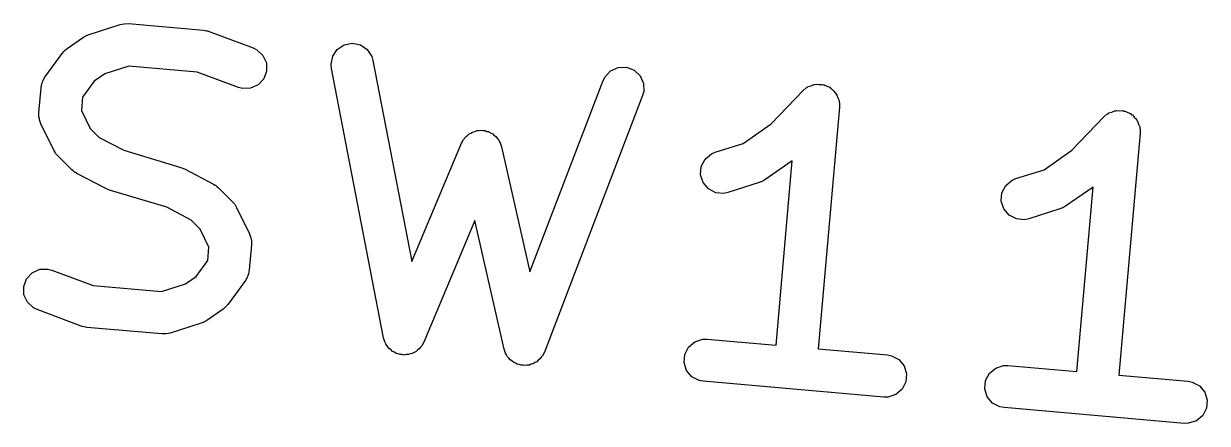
# Model space of a CAD drawing. Extents: x 2.5 to 13.9, y -9.4 to -3.9.
# Drawn here: x 4.6108 to 4.8348, y -4.6999 to -4.6242 of the extents above; entities that cross this region are included whole.
import ezdxf

# ---------------------------------------------------------------- set-up
doc = ezdxf.new("R2010")
doc.units = 0
doc.header["$MEASUREMENT"] = 0
doc.layers.add('BLACK', color=7, linetype='CONTINUOUS')

msp = doc.modelspace()

# ---------------------------------------------------------------- linework, layer by layer
at = {"layer": 'BLACK', "linetype": 'CONTINUOUS'}
for p, q in [((4.62287, -4.62632), (4.62316, -4.6262)), ((4.62316, -4.6262), (4.62906, -4.62432)), ((4.62906, -4.62432), (4.62983, -4.62416)), ((4.62983, -4.62416), (4.62983, -4.62416)), ((4.62983, -4.62416), (4.62984, -4.62416)), ((4.62984, -4.62416), (4.63062, -4.62415)), ((4.63062, -4.62415), (4.64485, -4.6254)), ((4.64485, -4.6254), (4.64507, -4.62544)), ((4.64507, -4.62544), (4.64515, -4.62543)), ((4.64515, -4.62543), (4.64538, -4.6255)), ((4.64538, -4.6255), (4.64562, -4.62554)), ((4.64562, -4.62554), (4.6457, -4.62558)), ((4.6457, -4.62558), (4.64591, -4.62564)), ((4.64591, -4.62564), (4.65424, -4.62875)), ((4.61904, -4.62885), (4.62209, -4.62673)), ((4.62209, -4.62673), (4.62236, -4.62657)), ((4.62236, -4.62657), (4.62244, -4.62651)), ((4.62244, -4.62651), (4.62261, -4.62643)), ((4.62261, -4.62643), (4.62277, -4.62634)), ((4.62277, -4.62634), (4.62287, -4.62632)), ((4.67015, -4.62903), (4.67146, -4.62817)), ((4.67146, -4.62817), (4.67299, -4.62787)), ((4.67299, -4.62787), (4.67452, -4.62818)), ((4.67452, -4.62818), (4.67581, -4.62906)), ((4.61482, -4.63428), (4.61808, -4.62978)), ((4.61808, -4.62978), (4.61838, -4.62944)), ((4.61838, -4.62944), (4.61844, -4.62936)), ((4.61844, -4.62936), (4.61853, -4.62928)), ((4.61853, -4.62928), (4.6186, -4.6292)), ((4.6186, -4.6292), (4.61869, -4.62914)), ((4.61869, -4.62914), (4.61904, -4.62885)), ((4.65424, -4.62875), (4.65494, -4.6291)), ((4.65494, -4.6291), (4.65608, -4.63016)), ((4.65608, -4.63016), (4.65673, -4.63159)), ((4.66897, -4.63185), (4.66928, -4.63032)), ((4.66928, -4.63032), (4.67015, -4.62903)), ((4.67581, -4.62906), (4.67667, -4.63036)), ((4.67667, -4.63036), (4.67689, -4.63111)), ((4.63072, -4.63219), (4.62616, -4.63364)), ((4.64361, -4.63332), (4.63072, -4.63219)), ((4.65673, -4.63159), (4.65678, -4.63315)), ((4.66904, -4.63263), (4.66897, -4.63185)), ((4.67891, -4.68369), (4.66904, -4.63263)), ((4.67689, -4.63111), (4.68426, -4.6692)), ((4.72189, -4.63309), (4.72331, -4.63245)), ((4.72331, -4.63245), (4.72487, -4.63241)), ((4.72487, -4.63241), (4.72633, -4.63297)), ((4.72633, -4.63297), (4.72746, -4.63404)), ((4.61436, -4.63524), (4.61442, -4.63496)), ((4.61442, -4.63496), (4.61482, -4.63428)), ((4.62416, -4.63503), (4.62195, -4.63808)), ((4.62616, -4.63364), (4.62416, -4.63503)), ((4.65143, -4.63625), (4.64361, -4.63332)), ((4.65624, -4.63461), (4.65517, -4.63575)), ((4.65678, -4.63315), (4.65624, -4.63461)), ((4.7066, -4.67115), (4.72046, -4.63492)), ((4.72046, -4.63492), (4.72082, -4.63422)), ((4.72082, -4.63422), (4.72189, -4.63309)), ((4.72746, -4.63404), (4.7281, -4.63547)), ((4.61366, -4.64102), (4.61407, -4.63628)), ((4.61407, -4.63628), (4.61422, -4.63551)), ((4.61422, -4.63551), (4.61436, -4.63524)), ((4.65219, -4.63645), (4.65143, -4.63625)), ((4.65375, -4.63639), (4.65219, -4.63645)), ((4.65517, -4.63575), (4.65375, -4.63639)), ((4.72814, -4.63703), (4.72794, -4.63778)), ((4.7281, -4.63547), (4.72814, -4.63703)), ((4.75227, -4.64315), (4.75831, -4.63683)), ((4.75831, -4.63683), (4.7589, -4.63632)), ((4.7589, -4.63632), (4.75911, -4.63623)), ((4.75911, -4.63623), (4.75928, -4.63608)), ((4.75928, -4.63608), (4.75981, -4.63591)), ((4.75981, -4.63591), (4.76033, -4.63569)), ((4.76033, -4.63569), (4.76055, -4.63568)), ((4.76055, -4.63568), (4.76077, -4.63561)), ((4.76077, -4.63561), (4.76133, -4.63566)), ((4.76133, -4.63566), (4.76189, -4.63565)), ((4.76189, -4.63565), (4.7621, -4.63573)), ((4.7621, -4.63573), (4.76232, -4.63575)), ((4.76232, -4.63575), (4.76282, -4.63601)), ((4.76282, -4.63601), (4.76335, -4.63621)), ((4.76335, -4.63621), (4.76351, -4.63637)), ((4.76351, -4.63637), (4.76371, -4.63647)), ((4.76371, -4.63647), (4.76407, -4.6369)), ((4.76407, -4.6369), (4.76447, -4.63729)), ((4.76447, -4.63729), (4.76457, -4.6375)), ((4.62195, -4.63808), (4.62172, -4.64062)), ((4.72794, -4.63778), (4.70935, -4.68635)), ((4.76457, -4.6375), (4.76471, -4.63767)), ((4.76471, -4.63767), (4.76488, -4.6382)), ((4.76488, -4.6382), (4.76511, -4.63872)), ((4.76511, -4.63872), (4.76511, -4.63894)), ((4.76511, -4.63894), (4.76518, -4.63916)), ((4.76518, -4.63916), (4.76519, -4.63994)), ((4.61367, -4.64181), (4.61366, -4.64102)), ((4.61376, -4.64209), (4.61367, -4.64181)), ((4.62172, -4.64062), (4.62337, -4.644)), ((4.76519, -4.63994), (4.76118, -4.68576)), ((4.8092, -4.64814), (4.81523, -4.64181)), ((4.81523, -4.64181), (4.81583, -4.6413)), ((4.81583, -4.6413), (4.81603, -4.64121)), ((4.81603, -4.64121), (4.8162, -4.64106)), ((4.8162, -4.64106), (4.81674, -4.6409)), ((4.81674, -4.6409), (4.81726, -4.64067)), ((4.81726, -4.64067), (4.81748, -4.64066)), ((4.81748, -4.64066), (4.81769, -4.6406)), ((4.81769, -4.6406), (4.81825, -4.64064)), ((4.81825, -4.64064), (4.81882, -4.64063)), ((4.81882, -4.64063), (4.81902, -4.64071)), ((4.81902, -4.64071), (4.81925, -4.64073)), ((4.81925, -4.64073), (4.81975, -4.64099)), ((4.81975, -4.64099), (4.82027, -4.64119)), ((4.82027, -4.64119), (4.82043, -4.64135)), ((4.82043, -4.64135), (4.82063, -4.64145)), ((4.82063, -4.64145), (4.82099, -4.64188)), ((4.82099, -4.64188), (4.8214, -4.64227)), ((4.61377, -4.64239), (4.61376, -4.64209)), ((4.61405, -4.64312), (4.61377, -4.64239)), ((4.61648, -4.64812), (4.61405, -4.64312)), ((4.62337, -4.644), (4.6251, -4.64572)), ((4.74699, -4.64683), (4.75227, -4.64315)), ((4.8214, -4.64227), (4.82149, -4.64248)), ((4.82149, -4.64248), (4.82163, -4.64265)), ((4.82163, -4.64265), (4.8218, -4.64318)), ((4.8218, -4.64318), (4.82203, -4.6437)), ((4.82203, -4.6437), (4.82204, -4.64392)), ((4.82204, -4.64392), (4.8221, -4.64414)), ((4.8221, -4.64414), (4.82211, -4.64492)), ((4.6251, -4.64572), (4.62972, -4.64813)), ((4.69365, -4.6468), (4.69402, -4.64611)), ((4.69402, -4.64611), (4.69426, -4.64587)), ((4.69426, -4.64587), (4.69444, -4.64559)), ((4.69444, -4.64559), (4.69481, -4.64533)), ((4.69481, -4.64533), (4.69513, -4.64501)), ((4.69513, -4.64501), (4.69544, -4.64488)), ((4.69544, -4.64488), (4.69571, -4.64469)), ((4.69571, -4.64469), (4.69616, -4.64459)), ((4.69616, -4.64459), (4.69658, -4.64442)), ((4.69658, -4.64442), (4.69691, -4.64442)), ((4.69691, -4.64442), (4.69723, -4.64435)), ((4.69723, -4.64435), (4.69768, -4.64442)), ((4.69768, -4.64442), (4.69814, -4.64442)), ((4.69814, -4.64442), (4.69844, -4.64455)), ((4.69844, -4.64455), (4.69877, -4.64461)), ((4.69877, -4.64461), (4.69916, -4.64485)), ((4.69916, -4.64485), (4.69958, -4.64503)), ((4.69958, -4.64503), (4.69981, -4.64526)), ((4.69981, -4.64526), (4.70009, -4.64544)), ((4.70009, -4.64544), (4.70035, -4.64581)), ((4.70035, -4.64581), (4.70067, -4.64614)), ((4.70067, -4.64614), (4.7008, -4.64644)), ((4.82211, -4.64492), (4.8181, -4.69074)), ((4.61672, -4.6485), (4.61648, -4.64812)), ((4.61676, -4.6486), (4.61672, -4.6485)), ((4.61683, -4.64869), (4.61676, -4.6486)), ((4.62972, -4.64813), (4.64053, -4.65139)), ((4.68426, -4.6692), (4.69365, -4.6468)), ((4.7008, -4.64644), (4.70099, -4.64672)), ((4.70099, -4.64672), (4.70124, -4.64746)), ((4.70124, -4.64746), (4.7066, -4.67115)), ((4.74095, -4.64883), (4.74167, -4.64852)), ((4.74167, -4.64852), (4.74699, -4.64683)), ((4.80392, -4.65181), (4.8092, -4.64814)), ((4.61689, -4.64878), (4.61683, -4.64869)), ((4.61697, -4.64885), (4.61689, -4.64878)), ((4.61726, -4.6492), (4.61697, -4.64885)), ((4.61989, -4.65182), (4.61726, -4.6492)), ((4.73904, -4.65122), (4.73975, -4.64983)), ((4.73975, -4.64983), (4.74095, -4.64883)), ((4.75627, -4.65012), (4.75106, -4.65374)), ((4.75321, -4.68507), (4.75627, -4.65012)), ((4.62014, -4.65202), (4.61989, -4.65182)), ((4.6202, -4.6521), (4.62014, -4.65202)), ((4.62036, -4.6522), (4.6202, -4.6521)), ((4.6205, -4.65232), (4.62036, -4.6522)), ((4.6206, -4.65236), (4.6205, -4.65232)), ((4.62086, -4.65253), (4.6206, -4.65236)), ((4.62634, -4.6554), (4.62086, -4.65253)), ((4.64053, -4.65139), (4.64088, -4.65154)), ((4.64088, -4.65154), (4.64123, -4.65168)), ((4.64123, -4.65168), (4.64672, -4.65455)), ((4.7389, -4.65277), (4.73904, -4.65122)), ((4.73938, -4.65426), (4.7389, -4.65277)), ((4.79859, -4.6535), (4.80392, -4.65181)), ((4.62669, -4.65554), (4.62634, -4.6554)), ((4.64672, -4.65455), (4.64698, -4.65472)), ((4.64698, -4.65472), (4.64707, -4.65476)), ((4.64707, -4.65476), (4.64722, -4.65488)), ((4.64722, -4.65488), (4.64737, -4.65498)), ((4.64737, -4.65498), (4.64744, -4.65506)), ((4.64744, -4.65506), (4.64768, -4.65526)), ((4.64768, -4.65526), (4.65032, -4.65788)), ((4.74038, -4.65545), (4.73938, -4.65426)), ((4.74999, -4.65427), (4.74409, -4.65614)), ((4.75028, -4.65414), (4.74999, -4.65427)), ((4.75038, -4.65412), (4.75028, -4.65414)), ((4.75054, -4.65403), (4.75038, -4.65412)), ((4.75071, -4.65396), (4.75054, -4.65403)), ((4.75079, -4.65389), (4.75071, -4.65396)), ((4.75106, -4.65374), (4.75079, -4.65389)), ((4.79596, -4.6562), (4.79668, -4.65481)), ((4.79668, -4.65481), (4.79787, -4.65381)), ((4.79787, -4.65381), (4.79859, -4.6535)), ((4.81319, -4.6551), (4.80799, -4.65872)), ((4.81013, -4.69005), (4.81319, -4.6551)), ((4.62704, -4.65569), (4.62669, -4.65554)), ((4.63786, -4.65894), (4.62704, -4.65569)), ((4.74177, -4.65617), (4.74038, -4.65545)), ((4.74332, -4.6563), (4.74177, -4.65617)), ((4.74409, -4.65614), (4.74332, -4.6563)), ((4.79583, -4.65775), (4.79596, -4.6562)), ((4.64247, -4.66136), (4.63786, -4.65894)), ((4.65032, -4.65788), (4.65061, -4.65823)), ((4.65061, -4.65823), (4.65069, -4.65829)), ((4.65069, -4.65829), (4.65074, -4.65839)), ((4.65074, -4.65839), (4.65082, -4.65848)), ((4.65082, -4.65848), (4.65086, -4.65858)), ((4.65086, -4.65858), (4.6511, -4.65896)), ((4.6511, -4.65896), (4.65353, -4.66396)), ((4.7963, -4.65924), (4.79583, -4.65775)), ((4.79731, -4.66043), (4.7963, -4.65924)), ((4.80692, -4.65925), (4.80102, -4.66112)), ((4.8072, -4.65912), (4.80692, -4.65925)), ((4.8073, -4.6591), (4.8072, -4.65912)), ((4.80747, -4.65901), (4.8073, -4.6591)), ((4.80764, -4.65894), (4.80747, -4.65901)), ((4.80771, -4.65887), (4.80764, -4.65894)), ((4.80799, -4.65872), (4.80771, -4.65887)), ((4.6442, -4.66307), (4.64247, -4.66136)), ((4.69619, -4.66142), (4.68653, -4.68447)), ((4.70171, -4.6858), (4.69619, -4.66142)), ((4.79869, -4.66115), (4.79731, -4.66043)), ((4.80025, -4.66128), (4.79869, -4.66115)), ((4.80102, -4.66112), (4.80025, -4.66128)), ((4.64585, -4.66646), (4.6442, -4.66307)), ((4.65353, -4.66396), (4.6538, -4.66469)), ((4.64563, -4.669), (4.64585, -4.66646)), ((4.65392, -4.66606), (4.6535, -4.6708)), ((4.6538, -4.66469), (4.65382, -4.66499)), ((4.65382, -4.66499), (4.65391, -4.66527)), ((4.65391, -4.66527), (4.65392, -4.66606)), ((4.6124, -4.67133), (4.61382, -4.67068)), ((4.61382, -4.67068), (4.61538, -4.67063)), ((4.61538, -4.67063), (4.61614, -4.67083)), ((4.61614, -4.67083), (4.62396, -4.67376)), ((4.64341, -4.67205), (4.64563, -4.669)), ((4.6535, -4.6708), (4.65336, -4.67157)), ((4.61079, -4.67393), (4.61134, -4.67247)), ((4.61134, -4.67247), (4.6124, -4.67133)), ((4.64141, -4.67344), (4.64341, -4.67205)), ((4.65275, -4.6728), (4.64949, -4.67729)), ((4.65315, -4.67212), (4.65275, -4.6728)), ((4.65322, -4.67183), (4.65315, -4.67212)), ((4.65336, -4.67157), (4.65322, -4.67183)), ((4.61084, -4.67549), (4.61079, -4.67393)), ((4.61149, -4.67691), (4.61084, -4.67549)), ((4.62396, -4.67376), (4.63685, -4.67489)), ((4.63685, -4.67489), (4.64141, -4.67344)), ((4.61263, -4.67798), (4.61149, -4.67691)), ((4.64905, -4.6778), (4.64897, -4.67788)), ((4.64913, -4.67772), (4.64905, -4.6778)), ((4.64919, -4.67763), (4.64913, -4.67772)), ((4.64949, -4.67729), (4.64919, -4.67763)), ((4.61334, -4.67832), (4.61263, -4.67798)), ((4.62167, -4.68144), (4.61334, -4.67832)), ((4.64854, -4.67823), (4.64548, -4.68035)), ((4.64888, -4.67793), (4.64854, -4.67823)), ((4.64897, -4.67788), (4.64888, -4.67793)), ((4.62188, -4.6815), (4.62167, -4.68144)), ((4.62195, -4.68154), (4.62188, -4.6815)), ((4.62219, -4.68158), (4.62195, -4.68154)), ((4.62242, -4.68164), (4.62219, -4.68158)), ((4.62251, -4.68164), (4.62242, -4.68164)), ((4.62272, -4.68168), (4.62251, -4.68164)), ((4.63695, -4.68293), (4.62272, -4.68168)), ((4.64441, -4.68088), (4.63851, -4.68275)), ((4.6447, -4.68076), (4.64441, -4.68088)), ((4.6448, -4.68074), (4.6447, -4.68076)), ((4.64496, -4.68064), (4.6448, -4.68074)), ((4.64513, -4.68057), (4.64496, -4.68064)), ((4.64521, -4.68051), (4.64513, -4.68057)), ((4.64548, -4.68035), (4.64521, -4.68051)), ((4.63774, -4.68292), (4.63695, -4.68293)), ((4.63851, -4.68275), (4.63774, -4.68292)), ((4.63774, -4.68292), (4.63774, -4.68292)), ((4.63774, -4.68292), (4.63774, -4.68292)), ((4.67892, -4.68369), (4.67891, -4.68369)), ((4.67891, -4.68369), (4.67891, -4.68369)), ((4.67891, -4.68369), (4.67891, -4.68369)), ((4.67914, -4.68444), (4.67892, -4.68369)), ((4.67936, -4.68477), (4.67914, -4.68444)), ((4.68653, -4.68448), (4.68616, -4.68516)), ((4.68653, -4.68447), (4.68653, -4.68448)), ((4.68653, -4.68448), (4.68653, -4.68448)), ((4.68653, -4.68448), (4.68653, -4.68448)), ((4.73665, -4.6854), (4.73784, -4.6844)), ((4.73784, -4.6844), (4.73933, -4.68393)), ((4.73933, -4.68393), (4.74012, -4.68392)), ((4.74012, -4.68392), (4.75321, -4.68507)), ((4.67951, -4.68513), (4.67936, -4.68477)), ((4.67978, -4.68541), (4.67951, -4.68513)), ((4.68, -4.68574), (4.67978, -4.68541)), ((4.68033, -4.68596), (4.68, -4.68574)), ((4.6806, -4.68624), (4.68033, -4.68596)), ((4.68097, -4.68639), (4.6806, -4.68624)), ((4.68129, -4.68661), (4.68097, -4.68639)), ((4.68168, -4.68669), (4.68129, -4.68661)), ((4.68204, -4.68685), (4.68168, -4.68669)), ((4.68397, -4.6867), (4.6836, -4.68685)), ((4.68435, -4.68663), (4.68397, -4.6867)), ((4.68468, -4.68641), (4.68435, -4.68663)), ((4.68505, -4.68626), (4.68468, -4.68641)), ((4.68533, -4.68599), (4.68505, -4.68626)), ((4.68565, -4.68577), (4.68533, -4.68599)), ((4.68588, -4.68544), (4.68565, -4.68577)), ((4.68616, -4.68516), (4.68588, -4.68544)), ((4.70171, -4.68581), (4.70171, -4.6858)), ((4.70171, -4.6858), (4.70171, -4.6858)), ((4.70196, -4.68655), (4.70171, -4.68581)), ((4.70171, -4.68581), (4.70171, -4.68581)), ((4.70219, -4.68687), (4.70196, -4.68655)), ((4.70934, -4.68636), (4.709, -4.68705)), ((4.70935, -4.68635), (4.70934, -4.68636)), ((4.70935, -4.68635), (4.70935, -4.68635)), ((4.70935, -4.68635), (4.70935, -4.68635)), ((4.73593, -4.68679), (4.73665, -4.6854)), ((4.76118, -4.68576), (4.77427, -4.68691)), ((4.68244, -4.68685), (4.68204, -4.68685)), ((4.68282, -4.68693), (4.68244, -4.68685)), ((4.68321, -4.68685), (4.68282, -4.68693)), ((4.6836, -4.68685), (4.68321, -4.68685)), ((4.70235, -4.68723), (4.70219, -4.68687)), ((4.70263, -4.6875), (4.70235, -4.68723)), ((4.70286, -4.68782), (4.70263, -4.6875)), ((4.70319, -4.68803), (4.70286, -4.68782)), ((4.70348, -4.6883), (4.70319, -4.68803)), ((4.70385, -4.68844), (4.70348, -4.6883)), ((4.70418, -4.68865), (4.70385, -4.68844)), ((4.70457, -4.68872), (4.70418, -4.68865)), ((4.70494, -4.68886), (4.70457, -4.68872)), ((4.70533, -4.68885), (4.70494, -4.68886)), ((4.70572, -4.68892), (4.70533, -4.68885)), ((4.7061, -4.68883), (4.70572, -4.68892)), ((4.7065, -4.68882), (4.7061, -4.68883)), ((4.70686, -4.68866), (4.7065, -4.68882)), ((4.70724, -4.68857), (4.70686, -4.68866)), ((4.70756, -4.68834), (4.70724, -4.68857)), ((4.70792, -4.68818), (4.70756, -4.68834)), ((4.70819, -4.6879), (4.70792, -4.68818)), ((4.70851, -4.68767), (4.70819, -4.6879)), ((4.70872, -4.68734), (4.70851, -4.68767)), ((4.709, -4.68705), (4.70872, -4.68734)), ((4.73579, -4.68834), (4.73593, -4.68679)), ((4.73626, -4.68983), (4.73579, -4.68834)), ((4.77427, -4.68691), (4.77504, -4.68705)), ((4.77504, -4.68705), (4.77643, -4.68778)), ((4.77643, -4.68778), (4.77743, -4.68897)), ((4.77743, -4.68897), (4.7779, -4.69046)), ((4.79477, -4.68938), (4.79626, -4.68891)), ((4.79626, -4.68891), (4.79704, -4.6889)), ((4.79704, -4.6889), (4.81013, -4.69005)), ((4.73726, -4.69103), (4.73626, -4.68983)), ((4.73865, -4.69175), (4.73726, -4.69103)), ((4.7779, -4.69046), (4.77776, -4.69201)), ((4.79285, -4.69177), (4.79357, -4.69038)), ((4.79357, -4.69038), (4.79477, -4.68938)), ((4.8181, -4.69074), (4.8312, -4.69189)), ((4.73942, -4.69189), (4.73865, -4.69175)), ((4.77357, -4.69488), (4.73942, -4.69189)), ((4.77704, -4.6934), (4.77585, -4.6944)), ((4.77776, -4.69201), (4.77704, -4.6934)), ((4.79272, -4.69332), (4.79285, -4.69177)), ((4.79318, -4.69481), (4.79272, -4.69332)), ((4.8312, -4.69189), (4.83197, -4.69204)), ((4.83197, -4.69204), (4.83335, -4.69276)), ((4.83335, -4.69276), (4.83435, -4.69395)), ((4.77436, -4.69487), (4.77357, -4.69488)), ((4.77585, -4.6944), (4.77436, -4.69487)), ((4.79419, -4.69601), (4.79318, -4.69481)), ((4.83435, -4.69395), (4.83482, -4.69544)), ((4.83482, -4.69544), (4.83469, -4.69699)), ((4.79557, -4.69673), (4.79419, -4.69601)), ((4.79634, -4.69687), (4.79557, -4.69673)), ((4.8305, -4.69986), (4.79634, -4.69687)), ((4.83469, -4.69699), (4.83397, -4.69838)), ((4.83128, -4.69985), (4.8305, -4.69986)), ((4.83277, -4.69938), (4.83128, -4.69985)), ((4.83397, -4.69838), (4.83277, -4.69938))]:
    msp.add_line(p, q, dxfattribs=at)

doc.saveas('drawing.dxf')
